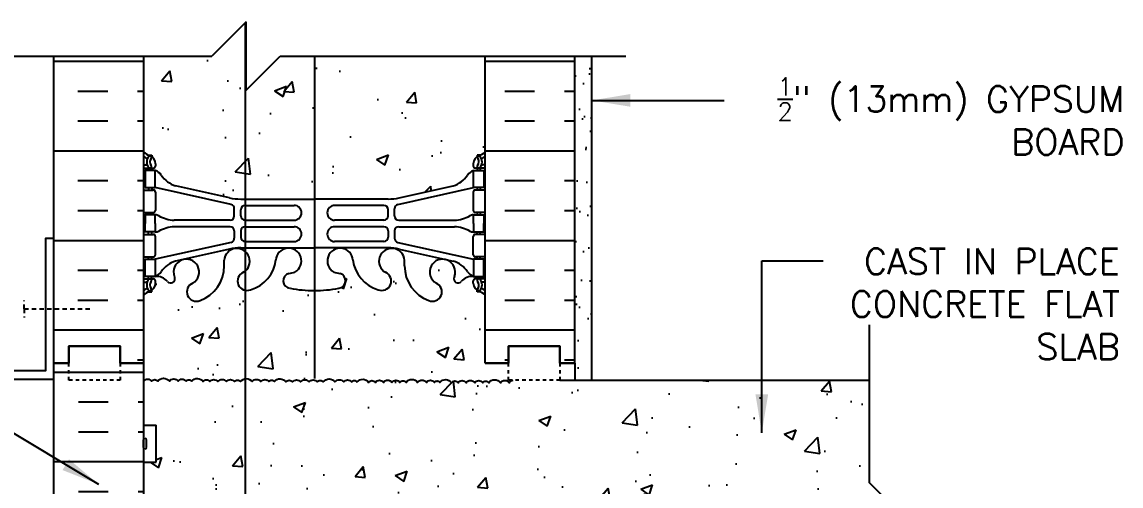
# Model space of a CAD drawing. Header units: inches. Extents: x 75 to 126.9, y 109 to 174.4.
# Drawn here: x 94.62 to 126.8, y 160.8 to 174.4 of the extents above; entities that cross this region are included whole.
import ezdxf

# ---------------------------------------------------------------- set-up
doc = ezdxf.new("R2010")
doc.units = ezdxf.units.IN
doc.header["$LTSCALE"] = 0.5
doc.header["$MEASUREMENT"] = 0
doc.linetypes.add('DASHED2', pattern=[0.375, 0.25, -0.125])
for name, color, linetype in [('HATCH', 12, 'Continuous'), ('line25', 2, 'Continuous'), ('LINE3', 3, 'Continuous'), ('LINE50', 5, 'Continuous'), ('LINE9', 9, 'Continuous'), ('TEXT', 4, 'Continuous'), ('Web_Edge', 9, 'Continuous')]:
    doc.layers.add(name, color=color, linetype=linetype)
doc.styles.add('DIM', font='romans.shx', dxfattribs={"width": 0.7})
doc.styles.add('ROMANS', font='romans.shx', dxfattribs={"height": 0.75})
doc.dimstyles.new('ext_12', dxfattribs={"dimscale": 12, "dimtxt": 0.09375, "dimasz": 0.09375, "dimexe": 0.09375, "dimexo": 0.0625, "dimgap": 0.0625, "dimtad": 1, "dimdec": 1, "dimzin": 3, "dimdsep": 46, "dimlunit": 4, "dimtxsty": 'DIM', "dimcen": 0.09, "dimdle": 0.09375, "dimclrt": 4, "dimadec": 0, "dimazin": 0, "dimtfac": 1, "dimtdec": 1, "dimtmove": 2, "dimatfit": 3, "dimfxl": 1, "dimfrac": 2, "dimtolj": 1, "dimtzin": 0, "dimarcsym": 0})

msp = doc.modelspace()

# ---------------------------------------------------------------- hatches: boundary and pattern name
at = {"layer": 'HATCH'}
h = msp.add_hatch(dxfattribs=at)
h.set_pattern_fill('AR-CONC', color=256, scale=0.5)
h.paths.add_polyline_path([(108.178, 173.401), (102.178, 173.401), (101.178, 172.401), (101.178, 174.401), (100.178, 173.401), (98.178, 173.401), (98.178, 170.593, 0.088416), (98.324, 170.496), (98.414, 170.496), (98.414, 170.454, -0.249069), (98.524, 170.247), (98.524, 170.18, -0.414214), (98.462, 170.117), (98.414, 170.117), (98.414, 170.047), (98.519, 170.047, -0.168672), (98.705, 169.898, 0.17445), (99.113, 169.602), (100.693, 169.249, 0.054974), (101.02, 169.213), (103.178, 169.213), (105.336, 169.213, 0.054974), (105.663, 169.249), (107.244, 169.602, 0.17445), (107.651, 169.898, -0.168672), (107.837, 170.047), (107.942, 170.047), (107.942, 170.117), (107.895, 170.117, -0.414214), (107.832, 170.18), (107.832, 170.247, -0.249069), (107.942, 170.454), (107.942, 170.496), (108.032, 170.496, 0.08841), (108.178, 170.593)])
h.paths.add_polyline_path([(108.178, 166.401, 0.08841), (108.032, 166.498), (107.942, 166.498), (107.942, 166.54, -0.249069), (107.832, 166.747), (107.832, 166.815, -0.414214), (107.895, 166.877), (107.942, 166.877), (107.942, 166.947), (107.837, 166.947, 0.231736), (107.479, 166.796, -0.8344), (107.268, 166.922), (107.28, 166.943, 2.155404), (106.741, 166.749, -1), (106.527, 166.238, -0.311223), (105.818, 167.254), (105.819, 167.419, 1.661382), (105.258, 167.066, -1), (105.044, 166.555, -0.307094), (104.306, 167.45, 1.604516), (103.747, 167.074, 0.055617), (103.926, 167.029, -0.843243), (103.892, 166.596, -0.047544), (103.178, 166.532, -0.047544), (102.464, 166.596, -0.843243), (102.43, 167.029, 0.055617), (102.609, 167.074, 1.604516), (102.051, 167.45, -0.307094), (101.312, 166.555, -1), (101.098, 167.066, 1.661382), (100.537, 167.419), (100.538, 167.273, -0.316114), (99.829, 166.238, -1), (99.615, 166.749, 2.155404), (99.077, 166.943), (99.088, 166.922, -0.834375), (98.877, 166.796, 0.23174), (98.519, 166.947), (98.414, 166.947), (98.414, 166.877), (98.462, 166.877, -0.414214), (98.524, 166.815), (98.524, 166.747, -0.249069), (98.414, 166.54), (98.414, 166.498), (98.324, 166.498, 0.088416), (98.178, 166.401), (98.178, 164.401), (98.178, 163.874, -0.519406), (98.413, 163.874, -0.520567), (98.591, 163.874, -0.520567), (98.932, 163.874, -0.520567), (99.189, 163.874, -0.520567), (99.421, 163.874, -0.520567), (99.585, 163.874, -0.520567), (99.919, 163.863, -0.520567), (100.116, 163.863, -0.520567), (100.351, 163.863, -0.520567), (100.602, 163.863, -0.520567), (100.837, 163.863, -0.520567), (101.014, 163.863, -0.520567), (101.356, 163.863, -0.520567), (101.612, 163.863, -0.520567), (101.844, 163.863, -0.520567), (102.008, 163.863, -0.520567), (102.343, 163.852, -0.520567), (102.539, 163.852, -0.520567), (102.774, 163.852, -0.520567), (103.025, 163.852, -0.520567), (103.26, 163.852, -0.520567), (103.438, 163.852, -0.520567), (103.779, 163.852, -0.520567), (104.036, 163.852, -0.520567), (104.268, 163.852, -0.520567), (104.432, 163.852, -0.520567), (104.766, 163.841, -0.520567), (104.963, 163.841, -0.520567), (105.198, 163.841, -0.520567), (105.449, 163.841, -0.520567), (105.684, 163.841, -0.520567), (105.861, 163.841, -0.520567), (106.202, 163.841, -0.520567), (106.459, 163.841, -0.520567), (106.691, 163.841, -0.520567), (106.855, 163.841, -0.520567), (107.189, 163.83, -0.520567), (107.386, 163.83, -0.520567), (107.621, 163.83, -0.520567), (107.872, 163.83, -0.520567), (108.107, 163.83, -0.520567), (108.284, 163.83, -0.520567), (108.626, 163.83, -0.520567), (108.882, 163.83, -0.280682), (108.998, 163.901), (108.866, 163.901), (108.866, 164.401), (108.178, 164.401)])
h.paths.add_polyline_path([(119.433, 163.901), (110.366, 163.901), (108.998, 163.901, 0.280682), (108.882, 163.83, 0.520567), (108.626, 163.83, 0.520567), (108.284, 163.83, 0.520567), (108.107, 163.83, 0.520567), (107.872, 163.83, 0.520567), (107.621, 163.83, 0.520567), (107.386, 163.83, 0.520567), (107.189, 163.83, 0.520567), (106.855, 163.841, 0.520567), (106.691, 163.841, 0.520567), (106.459, 163.841, 0.520567), (106.202, 163.841, 0.520567), (105.861, 163.841, 0.520567), (105.684, 163.841, 0.520567), (105.449, 163.841, 0.520567), (105.198, 163.841, 0.520567), (104.963, 163.841, 0.520567), (104.766, 163.841, 0.520567), (104.432, 163.852, 0.520567), (104.268, 163.852, 0.520567), (104.036, 163.852, 0.520567), (103.779, 163.852, 0.520567), (103.438, 163.852, 0.520567), (103.26, 163.852, 0.520567), (103.025, 163.852, 0.520567), (102.774, 163.852, 0.520567), (102.539, 163.852, 0.520567), (102.343, 163.852, 0.520567), (102.008, 163.863, 0.520567), (101.844, 163.863, 0.520567), (101.612, 163.863, 0.520567), (101.356, 163.863, 0.520567), (101.014, 163.863, 0.520567), (100.837, 163.863, 0.520567), (100.602, 163.863, 0.520567), (100.351, 163.863, 0.520567), (100.116, 163.863, 0.520567), (99.919, 163.863, 0.520567), (99.585, 163.874, 0.520567), (99.421, 163.874, 0.520567), (99.189, 163.874, 0.520567), (98.932, 163.874, 0.520567), (98.591, 163.874, 0.520567), (98.413, 163.874, 0.519406), (98.178, 163.874), (98.178, 162.586), (98.543, 162.586), (98.543, 161.506), (98.178, 161.506), (98.178, 160.756), (98.543, 160.756), (98.543, 159.556), (98.178, 159.556), (98.178, 158.806), (98.543, 158.806), (98.543, 157.726), (98.178, 157.726), (98.178, 156.976), (98.543, 156.976), (98.543, 155.85, -0.144272), (98.591, 155.812, -0.520567), (98.932, 155.812, -0.520567), (99.189, 155.812, -0.520567), (99.421, 155.812, -0.520567), (99.585, 155.812, -0.520567), (99.919, 155.801, -0.520567), (100.116, 155.801, -0.520567), (100.351, 155.801, -0.520567), (100.602, 155.801, -0.520567), (100.837, 155.801, -0.520567), (101.014, 155.801, -0.520567), (101.356, 155.801, -0.520567), (101.612, 155.801, -0.520567), (101.844, 155.801, -0.520567), (102.008, 155.801, -0.520567), (102.343, 155.79, -0.520567), (102.539, 155.79, -0.520567), (102.774, 155.79, -0.520567), (103.025, 155.79, -0.520567), (103.26, 155.79, -0.520567), (103.438, 155.79, -0.520567), (103.779, 155.79, -0.520567), (104.036, 155.79, -0.520567), (104.268, 155.79, -0.520567), (104.432, 155.79, -0.520567), (104.766, 155.78, -0.520567), (104.963, 155.78, -0.520567), (105.198, 155.78, -0.520567), (105.449, 155.78, -0.520567), (105.684, 155.78, -0.520567), (105.861, 155.78, -0.520567), (106.202, 155.78, -0.520567), (106.459, 155.78, -0.520567), (106.691, 155.78, -0.520567), (106.855, 155.78, -0.520567), (107.189, 155.769, -0.520567), (107.386, 155.769, -0.520567), (107.621, 155.769, -0.501249), (107.866, 155.776), (107.878, 155.776, -0.479526), (108.101, 155.776), (108.113, 155.776, -0.179403), (108.178, 155.813), (108.178, 155.901), (110.803, 155.901), (119.433, 155.901), (119.433, 158.901), (118.433, 159.901), (120.433, 159.901), (119.433, 160.901)])
h.paths.add_polyline_path([(107.668, 155.089), (107.548, 155.289), (107.548, 155.401), (108.178, 155.401), (108.178, 155.776), (107.813, 155.776), (107.813, 155.819, 0.367877), (107.621, 155.769, 0.520567), (107.386, 155.769, 0.520567), (107.189, 155.769, 0.520567), (106.855, 155.78, 0.520567), (106.691, 155.78, 0.520567), (106.459, 155.78, 0.520567), (106.202, 155.78, 0.520567), (105.861, 155.78, 0.520567), (105.684, 155.78, 0.520567), (105.449, 155.78, 0.520567), (105.198, 155.78, 0.520567), (104.963, 155.78, 0.520567), (104.766, 155.78, 0.520567), (104.432, 155.79, 0.520567), (104.268, 155.79, 0.520567), (104.036, 155.79, 0.520567), (103.779, 155.79, 0.520567), (103.438, 155.79, 0.520567), (103.26, 155.79, 0.520567), (103.025, 155.79, 0.520567), (102.774, 155.79, 0.520567), (102.539, 155.79, 0.520567), (102.343, 155.79, 0.520567), (102.008, 155.801, 0.520567), (101.844, 155.801, 0.520567), (101.612, 155.801, 0.520567), (101.356, 155.801, 0.520567), (101.014, 155.801, 0.520567), (100.837, 155.801, 0.520567), (100.602, 155.801, 0.520567), (100.351, 155.801, 0.520567), (100.116, 155.801, 0.520567), (99.919, 155.801, 0.520567), (99.585, 155.812, 0.520567), (99.421, 155.812, 0.520567), (99.189, 155.812, 0.520567), (98.932, 155.812, 0.520567), (98.591, 155.812, 0.144272), (98.543, 155.85), (98.543, 155.776), (98.178, 155.776), (98.178, 155.401), (98.808, 155.401), (98.808, 155.289), (98.688, 155.089), (98.688, 153.727, 0.268156), (98.849, 153.579), (107.507, 153.579, 0.268138), (107.668, 153.727)])
h.paths.add_polyline_path([(103.102, 153.017, 0.225652), (102.727, 153.392), (99.063, 153.392, 0.225652), (98.688, 153.017), (98.688, 152.176, 0.225652), (99.063, 151.801), (102.727, 151.801, 0.225652), (103.102, 152.176)])
h.paths.add_polyline_path([(103.102, 150.394), (103.102, 151.235, 0.225652), (102.727, 151.61), (99.063, 151.61, 0.225652), (98.688, 151.235), (98.688, 150.394, 0.225652), (99.063, 150.019), (102.727, 150.019, 0.225652)])
h.paths.add_polyline_path([(107.668, 151.235, 0.225652), (107.293, 151.61), (103.629, 151.61, 0.225652), (103.254, 151.235), (103.254, 150.394, 0.225652), (103.629, 150.019), (107.293, 150.019, 0.225652), (107.668, 150.394)])
h.paths.add_polyline_path([(107.668, 153.017, 0.225652), (107.293, 153.392), (103.629, 153.392, 0.225652), (103.254, 153.017), (103.254, 152.176, 0.225652), (103.629, 151.801), (107.293, 151.801, 0.225652), (107.668, 152.176)])
h.paths.add_polyline_path([(107.668, 148.967, 0.108935), (107.515, 148.854, -0.8344), (107.304, 148.979), (107.316, 149.001, 2.155404), (106.777, 148.806, -1), (106.563, 148.295, -0.311223), (105.854, 149.311), (105.855, 149.476, 1.661382), (105.294, 149.124, -1), (105.08, 148.612, -0.307094), (104.342, 149.508, 1.604516), (103.783, 149.132, 0.055617), (103.962, 149.086, -0.843243), (103.928, 148.654, -0.049932), (103.178, 148.59, -0.049932), (102.428, 148.654, -0.843243), (102.394, 149.086, 0.055617), (102.573, 149.132, 1.604516), (102.015, 149.508, -0.307094), (101.276, 148.612, -1), (101.062, 149.124, 1.661382), (100.501, 149.476), (100.502, 149.331, -0.316114), (99.793, 148.295, -1), (99.579, 148.806, 2.155404), (99.041, 149.001), (99.052, 148.979, -0.834375), (98.841, 148.854, 0.108938), (98.688, 148.967), (98.688, 147.13), (98.588, 147.13), (98.588, 147.1, -0.414214), (98.538, 147.05), (98.412, 147.05), (98.369, 146.919, -0.725737), (98.263, 146.9), (98.178, 147.161), (98.178, 146.401), (98.178, 144.401, 0.088416), (98.324, 144.304), (98.414, 144.304), (98.414, 144.262, -0.249069), (98.524, 144.055), (98.524, 143.987, -0.414214), (98.462, 143.925), (98.414, 143.925), (98.414, 143.855), (98.519, 143.855, 0.231736), (98.877, 144.006, -0.8344), (99.088, 143.88), (99.077, 143.859, 2.155404), (99.615, 144.054, -1), (99.829, 144.565, -0.311223), (100.538, 143.549), (100.537, 143.384, 1.661382), (101.098, 143.736, -1), (101.312, 144.247, -0.307094), (102.051, 143.352, 1.604516), (102.609, 143.728, 0.055617), (102.43, 143.773, -0.843243), (102.464, 144.206, -0.047544), (103.178, 144.271, -0.047544), (103.892, 144.206, -0.843243), (103.926, 143.773, 0.055617), (103.747, 143.728, 1.604516), (104.306, 143.352, -0.307094), (105.044, 144.247, -1), (105.258, 143.736, 1.661382), (105.819, 143.384), (105.819, 143.529, -0.316114), (106.527, 144.565, -1), (106.741, 144.054, 2.155404), (107.28, 143.859), (107.268, 143.88, -0.834375), (107.479, 144.006, 0.23174), (107.837, 143.855), (107.942, 143.855), (107.942, 143.925), (107.895, 143.925, -0.414214), (107.832, 143.987), (107.832, 144.055, -0.249069), (107.942, 144.262), (107.942, 144.304), (108.032, 144.304, 0.08841), (108.178, 144.401), (108.178, 146.401), (108.178, 147.161), (108.099, 146.919, -0.725737), (107.993, 146.9), (107.944, 147.05), (107.818, 147.05, -0.414214), (107.768, 147.1), (107.768, 147.13), (107.668, 147.13)])
h.paths.add_polyline_path([(108.178, 140.209, 0.08841), (108.032, 140.306), (107.942, 140.306), (107.942, 140.348, -0.249069), (107.832, 140.555), (107.832, 140.622, -0.414214), (107.895, 140.685), (107.942, 140.685), (107.942, 140.755), (107.837, 140.755, -0.168672), (107.651, 140.905, 0.17445), (107.244, 141.2), (105.663, 141.553, 0.054974), (105.336, 141.589), (103.178, 141.589), (101.02, 141.589, 0.054974), (100.693, 141.553), (99.113, 141.2, 0.17445), (98.705, 140.905, -0.168672), (98.519, 140.755), (98.414, 140.755), (98.414, 140.685), (98.462, 140.685, -0.414214), (98.524, 140.622), (98.524, 140.555, -0.249069), (98.414, 140.348), (98.414, 140.306), (98.324, 140.306, 0.088416), (98.178, 140.209), (98.178, 134.593, 0.088416), (98.324, 134.496), (98.414, 134.496), (98.414, 134.454, -0.249069), (98.524, 134.247), (98.524, 134.18, -0.414214), (98.462, 134.117), (98.414, 134.117), (98.414, 134.047), (98.519, 134.047, -0.168672), (98.705, 133.898, 0.17445), (99.113, 133.602), (100.693, 133.249, 0.054974), (101.02, 133.213), (103.178, 133.213), (105.336, 133.213, 0.054974), (105.663, 133.249), (107.244, 133.602, 0.17445), (107.651, 133.898, -0.168672), (107.837, 134.047), (107.942, 134.047), (107.942, 134.117), (107.895, 134.117, -0.414214), (107.832, 134.18), (107.832, 134.247, -0.249069), (107.942, 134.454), (107.942, 134.496), (108.032, 134.496, 0.08841), (108.178, 134.593)])
h.paths.add_polyline_path([(108.178, 130.401, 0.08841), (108.032, 130.498), (107.942, 130.498), (107.942, 130.54, -0.249069), (107.832, 130.747), (107.832, 130.815, -0.414214), (107.895, 130.877), (107.942, 130.877), (107.942, 130.947), (107.837, 130.947, 0.231736), (107.479, 130.796, -0.8344), (107.268, 130.922), (107.28, 130.943, 2.155404), (106.741, 130.749, -1), (106.527, 130.238, -0.311223), (105.818, 131.254), (105.819, 131.419, 1.661382), (105.258, 131.066, -1), (105.044, 130.555, -0.307094), (104.306, 131.45, 1.604516), (103.747, 131.074, 0.055617), (103.926, 131.029, -0.843243), (103.892, 130.596, -0.047544), (103.178, 130.532, -0.047544), (102.464, 130.596, -0.843243), (102.43, 131.029, 0.055617), (102.609, 131.074, 1.604516), (102.051, 131.45, -0.307094), (101.312, 130.555, -1), (101.098, 131.066, 1.661382), (100.537, 131.419), (100.538, 131.273, -0.316114), (99.829, 130.238, -1), (99.615, 130.749, 2.155404), (99.077, 130.943), (99.088, 130.922, -0.834375), (98.877, 130.796, 0.23174), (98.519, 130.947), (98.414, 130.947), (98.414, 130.877), (98.462, 130.877, -0.414214), (98.524, 130.815), (98.524, 130.747, -0.249069), (98.414, 130.54), (98.414, 130.498), (98.324, 130.498, 0.088416), (98.178, 130.401), (98.178, 128.401), (100.178, 128.401), (101.178, 129.401), (101.178, 127.401), (102.178, 128.401), (108.178, 128.401)])
h = msp.add_hatch(dxfattribs=at)
h.set_pattern_fill('INSUL', color=256, scale=7, style=0)
h.paths.add_polyline_path([(98.178, 173.428), (98.151, 173.401), (95.553, 173.401), (95.553, 164.401), (95.991, 164.401), (95.991, 164.901), (97.491, 164.901), (97.491, 164.401), (98.178, 164.401)])
h = msp.add_hatch(dxfattribs=at)
h.set_pattern_fill('INSUL', color=256, scale=7, style=0)
h.set_pattern_definition([(0, (2, 0), (0, 2.625), []), (0, (2, 0.875), (0, 2.625), [0.875, -0.875]), (0, (2, 1.75), (0, 2.625), [0.875, -0.875])])
h.paths.add_polyline_path([(110.803, 173.401), (108.178, 173.401), (108.178, 164.401), (108.866, 164.401), (108.866, 164.901), (110.366, 164.901), (110.366, 164.401), (110.803, 164.401)])
h = msp.add_hatch(dxfattribs=at)
h.set_pattern_fill('AR-SAND', color=256, scale=0.5, style=0)
h.set_pattern_definition([(37.5, (100.74064, 146.9011), (-0.031497, 0.963412), [0, -0.76, 0, -0.85, 0, -0.8125]), (7.5, (100.7406, 146.9011), (0.88489, 1.411073), [0, -0.41, 0, -0.685, 0, -0.2625]), (327.5, (100.1256, 146.9011), (1.55707, 0.00283), [0, -0.25, 0, -0.9, 0, -1.175]), (317.5, (100.1256, 146.9011), (1.503063, 0.43884), [0, -0.125, 0, -0.59, 0, -0.675])])
h.paths.add_polyline_path([(110.803, 163.901), (111.303, 163.901), (111.303, 173.401), (110.803, 173.401)])
h = msp.add_hatch(dxfattribs=at)
h.set_pattern_fill('INSUL', color=256, scale=7, style=0)
h.set_pattern_definition([(0, (-2827.9834, -250.6084), (0, 2.625), []), (0, (-2827.9834, -249.7334), (0, 2.625), [0.875, -0.875]), (0, (-2827.9834, -248.8584), (0, 2.625), [0.875, -0.875])])
h.paths.add_polyline_path([(95.553, 146.401), (95.991, 146.401), (95.991, 146.901), (97.491, 146.901), (97.491, 146.401), (98.178, 146.401), (98.178, 164.401), (97.491, 164.401), (97.491, 164.901), (95.991, 164.901), (95.991, 164.401), (95.553, 164.401)])

# ---------------------------------------------------------------- linework, layer by layer
for points in [[(98.178, 163.874, -0.519406), (98.413, 163.874, -0.520567), (98.591, 163.874, -0.520567), (98.932, 163.874, -0.520567), (99.189, 163.874, -0.520567), (99.421, 163.874, -0.520567), (99.585, 163.874, -0.520567), (99.919, 163.863, -0.520567), (100.116, 163.863, -0.520567), (100.351, 163.863, -0.520567), (100.602, 163.863, -0.434064), (100.602, 163.863, -0.434064)], [(100.602, 163.863, -0.520567), (100.837, 163.863, -0.520567), (101.014, 163.863, -0.520567), (101.356, 163.863, -0.520567), (101.612, 163.863, -0.520567), (101.844, 163.863, -0.520567), (102.008, 163.863, -0.520567), (102.343, 163.852, -0.520567), (102.539, 163.852, -0.520567), (102.774, 163.852, -0.520567), (103.025, 163.852, -0.434064), (103.025, 163.852, -0.434064)], [(103.025, 163.852, -0.520567), (103.26, 163.852, -0.520567), (103.438, 163.852, -0.520567), (103.779, 163.852, -0.520567), (104.036, 163.852, -0.520567), (104.268, 163.852, -0.520567), (104.432, 163.852, -0.520567), (104.766, 163.841, -0.520567), (104.963, 163.841, -0.520567), (105.198, 163.841, -0.520567), (105.449, 163.841, -0.434064), (105.449, 163.841, -0.434064)], [(105.449, 163.841, -0.520567), (105.684, 163.841, -0.520567), (105.861, 163.841, -0.520567), (106.202, 163.841, -0.520567), (106.459, 163.841, -0.520567), (106.691, 163.841, -0.520567), (106.855, 163.841, -0.520567), (107.189, 163.83, -0.520567), (107.386, 163.83, -0.520567), (107.621, 163.83, -0.520567), (107.872, 163.83, -0.434064), (107.872, 163.83, -0.434064)], [(107.872, 163.83, -0.520567), (108.107, 163.83, -0.520567), (108.284, 163.83, -0.520567), (108.626, 163.83, -0.520567), (108.882, 163.83, -0.280682), (108.998, 163.901, -0.280682)]]:
    msp.add_lwpolyline(points, format="xyb", dxfattribs=at)
at = {"layer": 'line25'}
for p, q in [((98.178, 173.401), (98.178, 164.401)), ((108.178, 164.401), (108.178, 173.401)), ((98.178, 164.401), (98.178, 146.401)), ((98.178, 162.586), (98.543, 162.586)), ((98.543, 161.506), (98.543, 162.586)), ((98.178, 161.506), (98.543, 161.506))]:
    msp.add_line(p, q, dxfattribs=at)
at = {"layer": 'LINE3'}
for p, q in [((101.156, 174.379), (101.156, 129.151)), ((103.178, 173.401), (103.178, 163.953))]:
    msp.add_line(p, q, dxfattribs=at)
at = {"layer": 'LINE50'}
for p, q in [((95.553, 164.401), (95.553, 173.401)), ((110.803, 164.401), (110.803, 173.401)), ((95.553, 146.401), (95.553, 164.401))]:
    msp.add_line(p, q, dxfattribs=at)
for points in [[(95.553, 164.401), (95.991, 164.401), (95.991, 164.901), (97.491, 164.901), (97.491, 164.401), (98.178, 164.401)], [(98.178, 164.401), (97.491, 164.401), (97.491, 164.901), (95.991, 164.901), (95.991, 164.401), (95.553, 164.401)], [(110.803, 164.401), (110.366, 164.401), (110.366, 164.901), (108.866, 164.901), (108.866, 164.401), (108.178, 164.401)], [(108.178, 164.401), (108.866, 164.401), (108.866, 164.901), (110.366, 164.901), (110.366, 164.401), (110.803, 164.401)]]:
    msp.add_lwpolyline(points, dxfattribs=at)
at = {"layer": 'LINE9'}
for p, q in [((101.178, 174.401), (100.178, 173.401)), ((101.178, 172.401), (101.178, 174.401)), ((90.053, 173.401), (100.178, 173.401)), ((101.178, 172.401), (102.178, 173.401)), ((102.178, 173.401), (112.303, 173.401)), ((111.303, 163.901), (111.303, 173.401)), ((119.433, 160.901), (119.433, 165.526)), ((110.803, 164.401), (110.803, 163.901)), ((110.366, 163.901), (119.433, 163.901)), ((98.178, 161.936), (98.178, 162.156)), ((98.178, 162.101), (98.178, 162.101)), ((98.178, 161.991), (98.178, 161.991)), ((98.218, 162.196), (98.218, 162.196)), ((98.218, 161.896), (98.218, 161.896)), ((98.258, 161.936), (98.258, 162.156)), ((120.433, 159.901), (119.433, 160.901))]:
    msp.add_line(p, q, dxfattribs=at)
at = {"layer": 'LINE9', "linetype": 'DASHED2'}
for q in [(94.678, 166.244), (96.678, 165.994), (94.678, 165.744)]:
    msp.add_line((94.678, 165.994), q, dxfattribs=at)
at = {"layer": 'LINE9'}
msp.add_lwpolyline([(95.553, 168.056), (95.303, 168.056), (95.303, 164.181), (92.553, 164.181), (92.553, 163.931), (95.553, 163.931)], close=True, dxfattribs=at)
at = {"layer": 'LINE9', "linetype": 'DASHED2', "ltscale": 0.15}
for points in [[(97.491, 164.401), (97.491, 164.401), (97.491, 163.901), (95.991, 163.901), (95.991, 164.401), (95.991, 164.401)], [(110.366, 164.401), (110.366, 164.401), (110.366, 163.901), (108.866, 163.901), (108.866, 164.401), (108.866, 164.401)]]:
    msp.add_lwpolyline(points, dxfattribs=at)
at = {"layer": 'LINE9'}
for centre, start, end in [((98.218, 162.156), 90, 180), ((98.218, 161.936), 180, 270), ((98.218, 162.156), 360, 90), ((98.218, 161.936), 270, 0)]:
    msp.add_arc(centre, 0.04, start, end, dxfattribs=at)
at = {"layer": 'Web_Edge'}
for p, q in [((98.324, 170.496), (98.414, 170.496)), ((98.414, 170.496), (98.414, 170.454)), ((108.032, 170.496), (107.942, 170.496)), ((107.942, 170.496), (107.942, 170.454)), ((98.178, 170.217), (98.256, 170.217)), ((98.178, 170.117), (98.462, 170.117)), ((98.324, 170.117), (98.324, 170.047)), ((98.414, 170.117), (98.414, 170.047)), ((98.524, 170.247), (98.524, 170.18)), ((107.832, 170.247), (107.832, 170.18)), ((108.178, 170.117), (107.895, 170.117)), ((107.942, 170.117), (107.942, 170.047)), ((108.032, 170.117), (108.032, 170.047)), ((108.178, 170.217), (108.1, 170.217)), ((98.178, 169.477), (98.462, 169.477)), ((98.324, 169.547), (98.324, 169.477)), ((98.414, 169.547), (98.414, 169.477)), ((100.737, 169.051), (98.519, 169.547)), ((98.524, 169.415), (98.524, 168.88)), ((100.693, 169.249), (99.113, 169.602)), ((105.62, 169.051), (107.837, 169.547)), ((105.663, 169.249), (107.244, 169.602)), ((107.832, 169.415), (107.832, 168.88)), ((108.178, 169.477), (107.895, 169.477)), ((107.942, 169.547), (107.942, 169.477)), ((108.032, 169.547), (108.032, 169.477)), ((101.02, 169.213), (103.178, 169.213)), ((101.147, 169.026), (102.586, 169.026)), ((105.336, 169.213), (103.178, 169.213)), ((105.209, 169.026), (103.77, 169.026)), ((98.178, 168.817), (98.462, 168.817)), ((98.324, 168.817), (98.324, 168.747)), ((98.414, 168.817), (98.414, 168.747)), ((100.834, 168.716), (100.834, 168.929)), ((101.022, 168.717), (101.022, 168.901)), ((105.334, 168.717), (105.334, 168.901)), ((105.522, 168.716), (105.522, 168.929)), ((108.178, 168.817), (107.895, 168.817)), ((107.942, 168.817), (107.942, 168.747)), ((108.032, 168.817), (108.032, 168.747)), ((100.709, 168.591), (99.072, 168.591)), ((100.709, 168.403), (99.072, 168.403)), ((101.147, 168.592), (102.586, 168.592)), ((101.147, 168.402), (102.586, 168.402)), ((105.209, 168.592), (103.77, 168.592)), ((105.209, 168.402), (103.77, 168.402)), ((105.647, 168.591), (107.284, 168.591)), ((105.647, 168.403), (107.284, 168.403)), ((98.178, 168.177), (98.462, 168.177)), ((98.324, 168.177), (98.324, 168.247)), ((98.414, 168.177), (98.414, 168.247)), ((98.524, 167.58), (98.524, 168.115)), ((100.834, 168.278), (100.834, 168.066)), ((101.022, 168.277), (101.022, 168.093)), ((105.334, 168.277), (105.334, 168.093)), ((105.522, 168.278), (105.522, 168.066)), ((107.832, 167.58), (107.832, 168.115)), ((108.178, 168.177), (107.895, 168.177)), ((107.942, 168.177), (107.942, 168.247)), ((108.032, 168.177), (108.032, 168.247)), ((100.737, 167.944), (98.519, 167.447)), ((100.693, 167.746), (99.113, 167.393)), ((101.02, 167.782), (103.178, 167.782)), ((101.147, 167.968), (102.586, 167.968)), ((105.336, 167.782), (103.178, 167.782)), ((105.209, 167.968), (103.77, 167.968)), ((105.62, 167.944), (107.837, 167.447)), ((105.663, 167.746), (107.244, 167.393)), ((98.178, 167.517), (98.462, 167.517)), ((98.324, 167.447), (98.324, 167.517)), ((98.414, 167.447), (98.414, 167.517)), ((100.538, 167.254), (100.537, 167.419)), ((105.818, 167.254), (105.819, 167.419)), ((108.178, 167.517), (107.895, 167.517)), ((107.942, 167.447), (107.942, 167.517)), ((108.032, 167.447), (108.032, 167.517)), ((98.178, 166.877), (98.462, 166.877)), ((98.178, 166.777), (98.256, 166.777)), ((98.324, 166.877), (98.324, 166.947)), ((98.414, 166.877), (98.414, 166.947)), ((98.524, 166.747), (98.524, 166.815)), ((99.077, 166.943), (99.088, 166.922)), ((107.28, 166.943), (107.268, 166.922)), ((107.832, 166.747), (107.832, 166.815)), ((108.178, 166.877), (107.895, 166.877)), ((107.942, 166.877), (107.942, 166.947)), ((108.032, 166.877), (108.032, 166.947)), ((108.178, 166.777), (108.1, 166.777)), ((98.324, 166.498), (98.414, 166.498)), ((98.414, 166.498), (98.414, 166.54)), ((107.942, 166.498), (107.942, 166.54)), ((108.032, 166.498), (107.942, 166.498))]:
    msp.add_line(p, q, dxfattribs=at)
for points in [[(98.219, 169.547), (98.519, 169.547), (98.519, 170.047), (98.219, 170.047)], [(108.137, 169.547), (107.837, 169.547), (107.837, 170.047), (108.137, 170.047)], [(98.219, 167.447), (98.519, 167.447), (98.519, 166.947), (98.219, 166.947)], [(108.137, 167.447), (107.837, 167.447), (107.837, 166.947), (108.137, 166.947)]]:
    msp.add_lwpolyline(points, close=True, dxfattribs=at)
for points in [[(98.519, 168.497), (98.519, 168.747), (98.219, 168.747), (98.219, 168.497)], [(107.837, 168.497), (107.837, 168.747), (108.137, 168.747), (108.137, 168.497)], [(98.519, 168.497), (98.519, 168.247), (98.219, 168.247), (98.219, 168.497)], [(107.837, 168.497), (107.837, 168.247), (108.137, 168.247), (108.137, 168.497)]]:
    msp.add_lwpolyline(points, dxfattribs=at)
for centre, radius, start, end in [((98.524, 170.954), 0.5, 226.2109, 250.5288), ((107.832, 170.954), 0.5, 289.4712, 313.7878), ((98.524, 170.954), 0.6, 234.7832, 245.0748), ((98.518, 170.302), 0.25, 140.1145, 222.4609), ((98.262, 170.391), 0.021, 343.464, 63.9957), ((98.36, 170.433), 0.045, 321.448, 139.1879), ((98.274, 170.247), 0.25, 0, 70.5288), ((98.518, 170.302), 0.16, 140.0001, 222.4609), ((108.082, 170.247), 0.25, 109.4712, 180), ((107.996, 170.433), 0.045, 40.8121, 218.552), ((107.838, 170.302), 0.16, 317.5391, 39.9999), ((107.838, 170.302), 0.25, 317.5391, 39.8855), ((108.094, 170.391), 0.021, 116.0043, 196.536), ((107.832, 170.954), 0.6, 294.9252, 305.2158), ((98.256, 170.237), 0.0196, 269.4032, 15.4901), ((98.367, 170.163), 0.045, 222.4609, 42.4609), ((98.462, 170.18), 0.0625, 270, 0), ((98.397, 169.705), 0.364, 34.9775, 70.3387), ((107.96, 169.705), 0.364, 109.6613, 145.0225), ((107.895, 170.18), 0.0625, 180, 270), ((107.99, 170.163), 0.045, 137.5391, 317.5391), ((108.1, 170.237), 0.0196, 164.5099, 270.5968), ((99.32, 170.316), 0.743, 212.7919, 253.8107), ((107.036, 170.316), 0.743, 286.1893, 327.2081), ((98.462, 169.415), 0.0625, 0, 90), ((107.895, 169.415), 0.0625, 90, 180), ((101.02, 170.713), 1.5, 257.4135, 270), ((100.709, 168.929), 0.125, 0, 77.3767), ((101.147, 168.901), 0.125, 90, 180), ((102.586, 168.809), 0.217, 270, 90), ((103.77, 168.809), 0.217, 90, 270), ((105.209, 168.901), 0.125, 0, 90), ((105.336, 170.713), 1.5, 270, 282.5865), ((105.647, 168.929), 0.125, 102.6233, 180), ((98.462, 168.88), 0.0625, 270, 0), ((98.515, 168.529), 0.219, 60.4937, 88.92), ((99.161, 169.758), 1.17, 242.6365, 265.6505), ((100.709, 168.716), 0.125, 270, 0), ((101.147, 168.717), 0.125, 180, 270), ((105.209, 168.717), 0.125, 270, 360), ((105.647, 168.716), 0.125, 180, 270), ((107.196, 169.758), 1.17, 274.3495, 297.3635), ((107.841, 168.529), 0.219, 91.08, 119.5063), ((107.895, 168.88), 0.0625, 180, 270), ((99.161, 167.236), 1.17, 94.3495, 117.3635), ((100.709, 168.278), 0.125, 0, 90), ((101.147, 168.277), 0.125, 90, 180), ((102.586, 168.185), 0.217, 270, 90), ((103.77, 168.185), 0.217, 90, 270), ((105.209, 168.277), 0.125, 0, 90), ((105.647, 168.278), 0.125, 90, 180), ((107.196, 167.236), 1.17, 62.6365, 85.6505), ((98.462, 168.115), 0.0625, 0, 90), ((98.515, 168.466), 0.219, 271.08, 299.5063), ((100.709, 168.066), 0.125, 282.6233, 0), ((101.147, 168.093), 0.125, 180, 270), ((105.209, 168.093), 0.125, 270, 0), ((105.647, 168.066), 0.125, 180, 257.3767), ((107.841, 168.466), 0.219, 240.4937, 268.92), ((107.895, 168.115), 0.0625, 90, 180), ((100.911, 167.391), 0.375, 299.9315, 175.7552), ((101.02, 166.282), 1.5, 90, 102.5865), ((102.422, 167.399), 0.375, 299.9315, 175.7552), ((103.934, 167.399), 0.375, 4.2448, 240.0685), ((105.445, 167.391), 0.375, 4.2448, 240.0685), ((105.336, 166.282), 1.5, 77.4135, 90), ((98.462, 167.58), 0.0625, 270, 0), ((99.32, 166.679), 0.743, 106.1893, 147.2081), ((99.428, 167.074), 0.375, 299.9315, 200.3757), ((101.021, 167.547), 1.034, 286.3365, 353.3331), ((105.335, 167.547), 1.034, 186.6669, 253.6635), ((106.928, 167.074), 0.375, 339.6243, 240.0685), ((107.036, 166.679), 0.743, 32.7919, 73.8107), ((107.895, 167.58), 0.0625, 180, 270), ((98.397, 167.29), 0.364, 289.6613, 325.0225), ((99.446, 167.26), 1.092, 290.5175, 359.6668), ((101.205, 166.81), 0.277, 112.68, 292.68), ((102.315, 167.855), 0.834, 277.8937, 290.6271), ((104.041, 167.855), 0.834, 249.3729, 262.1063), ((105.151, 166.81), 0.277, 247.32, 67.32), ((106.91, 167.26), 1.092, 180.3332, 249.4825), ((107.96, 167.29), 0.364, 214.9775, 250.3387), ((98.256, 166.758), 0.0196, 344.5099, 90.5968), ((98.518, 166.693), 0.25, 137.5391, 219.8855), ((98.367, 166.831), 0.045, 317.5391, 137.5391), ((98.274, 166.747), 0.25, 289.4712, 360), ((98.518, 166.693), 0.16, 137.5391, 219.9999), ((98.462, 166.815), 0.0625, 360, 90), ((98.544, 166.507), 0.441, 41.0127, 93.2024), ((98.971, 166.878), 0.125, 221.0127, 20.3757), ((99.722, 166.493), 0.277, 112.68, 292.68), ((102.484, 166.816), 0.22, 104.2604, 264.8165), ((103.872, 166.816), 0.22, 275.1835, 75.7396), ((106.634, 166.493), 0.277, 247.32, 67.32), ((107.385, 166.878), 0.125, 159.6243, 318.9873), ((107.812, 166.507), 0.441, 86.7976, 138.9873), ((107.895, 166.815), 0.0625, 90, 180), ((108.082, 166.747), 0.25, 180, 250.5288), ((107.99, 166.831), 0.045, 42.4609, 222.4609), ((107.838, 166.693), 0.16, 320.0001, 42.4609), ((107.838, 166.693), 0.25, 320.1145, 42.4609), ((108.1, 166.758), 0.0196, 89.4032, 195.4901), ((98.524, 166.04), 0.6, 114.9252, 125.2168), ((98.524, 166.04), 0.5, 109.4712, 133.7891), ((98.262, 166.603), 0.021, 296.0043, 16.536), ((98.36, 166.562), 0.045, 220.8121, 38.552), ((103.161, 170.309), 3.777, 259.3725, 270.2606), ((103.195, 170.309), 3.777, 269.7394, 280.6275), ((107.996, 166.562), 0.045, 141.448, 319.1879), ((107.832, 166.04), 0.5, 46.2122, 70.5288), ((108.094, 166.603), 0.021, 163.464, 243.9957), ((107.832, 166.04), 0.6, 54.7832, 65.0748)]:
    msp.add_arc(centre, radius, start, end, dxfattribs=at)
for points in [[(101.022, 168.722), (101.022, 168.896)], [(105.334, 168.722), (105.334, 168.896)], [(101.022, 168.272), (101.022, 168.098)], [(105.334, 168.272), (105.334, 168.098)]]:
    msp.add_open_spline(points, degree=1, dxfattribs=at)

# ---------------------------------------------------------------- texts
at = {"layer": 'TEXT', "char_height": 0.75, "attachment_point": 6, "style": 'ROMANS'}
for s, insert, width in [('\\A1;{\\H0.7x;\\S1/2;}" (13mm) GYPSUM BOARD', (126.896, 171.64), 12.02995), ('\\A1;{\\H1x;CAST IN PLACE CONCRETE FLAT SLAB}', (126.763, 166.134), 9.23436)]:
    msp.add_mtext(s, dxfattribs=dict(at, insert=insert, width=width))

# ---------------------------------------------------------------- leaders
at = {"layer": 'TEXT'}
for points in [[(111.303, 172.103), (114.8, 172.102), (115.178, 172.103)], [(116.28, 162.361), (116.28, 167.402), (118.076, 167.403)]]:
    msp.add_leader(points, dimstyle='ext_12', dxfattribs=at)
msp.add_leader([(96.862, 160.851), (89.26, 165.415), (86.378, 165.415)], dimstyle='ext_12', override={"dimgap": 0.0625, "dimtad": 0}, dxfattribs=at)

doc.saveas('drawing.dxf')
